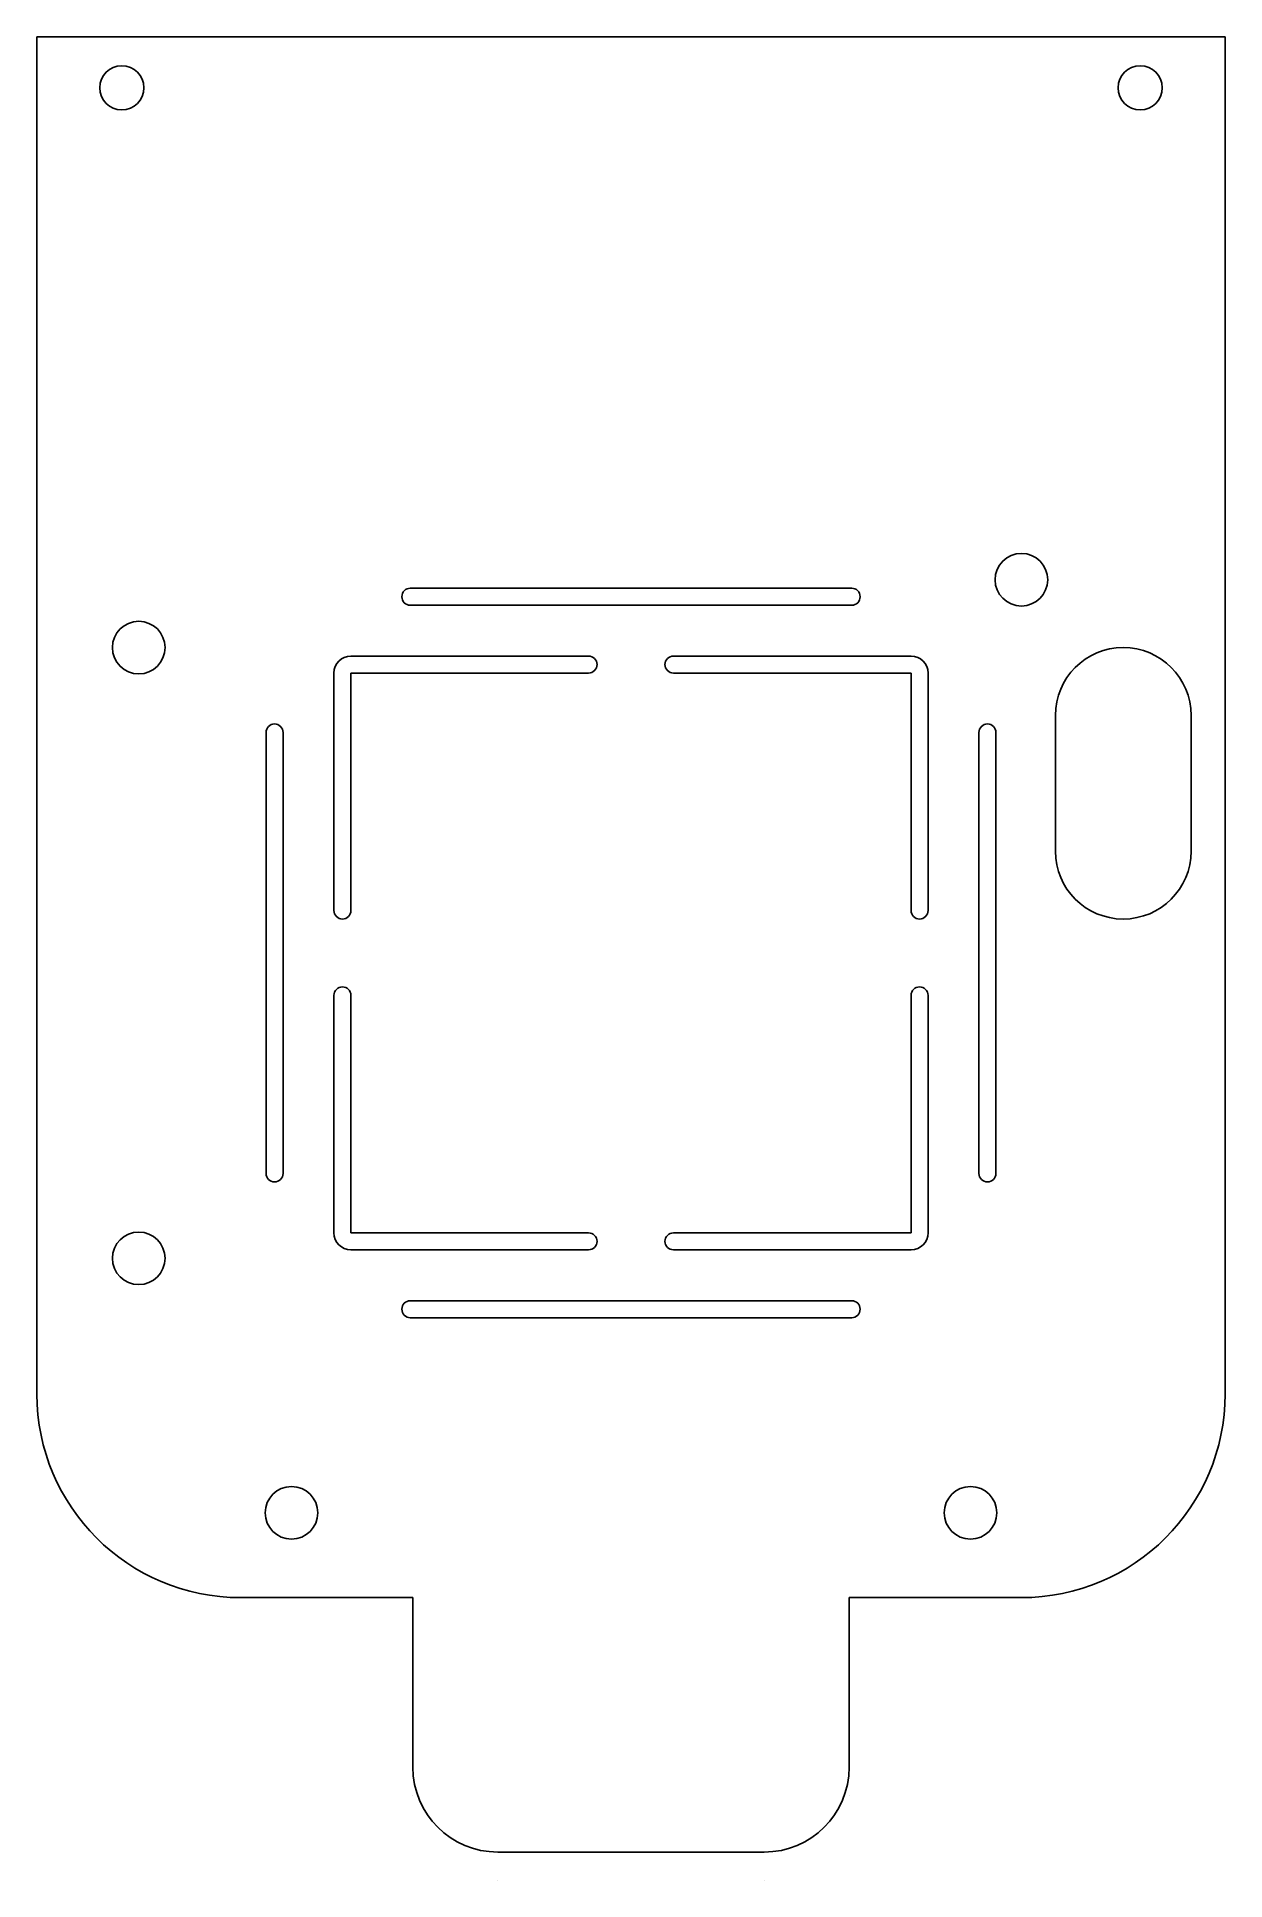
# Model space of a CAD drawing. Extents: x -35 to 35, y -17 to 92.
import ezdxf

# ---------------------------------------------------------------- set-up
doc = ezdxf.new("R2010")
doc.units = 0
doc.header["$MEASUREMENT"] = 0
doc.layers.get('0').update_dxf_attribs({"linetype": 'CONTINUOUS'})
doc.layers.add('BODY002', color=7, linetype='CONTINUOUS')

msp = doc.modelspace()

# ---------------------------------------------------------------- linework, layer by layer
for p, q in [((25, 52), (25, 44)), ((33, 52), (33, 44))]:
    msp.add_line(p, q)
for centre, start, end in [((29, 52), 0, 180), ((29, 44), 180, 0)]:
    msp.add_arc(centre, 4, start, end)
at = {"layer": 'BODY002'}
for p, q in [((-35, 92), (-35, 92, -1.6)), ((35, 92), (-35, 92)), ((35, 92, -1.6), (-35, 92, -1.6)), ((35, 92), (-35, 92)), ((-35, 92), (-35, 12)), ((35, 92, -1.6), (-35, 92, -1.6)), ((-35, 92, -1.6), (-35, 12, -1.6)), ((-35, 92), (-35, 92, -1.6)), ((-35, 92), (-35, 12)), ((-35, 92, -1.6), (-35, 12, -1.6)), ((35, 92), (35, 92, -1.6)), ((35, 12), (35, 92)), ((35, 12, -1.6), (35, 92, -1.6)), ((35, 92), (35, 92, -1.6)), ((35, 12), (35, 92)), ((35, 12, -1.6), (35, 92, -1.6)), ((21.45, 60), (21.45, 60, -1.6)), ((21.45, 60), (21.45, 60, -1.6)), ((13, 59.5), (-13, 59.5)), ((13, 59.5, -1.6), (-13, 59.5, -1.6)), ((-13, 59.5), (-13, 59.5, -1.6)), ((13, 59.5), (-13, 59.5)), ((13, 59.5, -1.6), (-13, 59.5, -1.6)), ((-13, 59.5), (-13, 59.5, -1.6)), ((13, 59.5), (13, 59.5, -1.6)), ((13, 59.5), (13, 59.5, -1.6)), ((13, 58.5), (-13, 58.5)), ((13, 58.5, -1.6), (-13, 58.5, -1.6)), ((-13, 58.5), (-13, 58.5, -1.6)), ((13, 58.5), (-13, 58.5)), ((13, 58.5, -1.6), (-13, 58.5, -1.6)), ((-13, 58.5), (-13, 58.5, -1.6)), ((13, 58.5), (13, 58.5, -1.6)), ((13, 58.5), (13, 58.5, -1.6)), ((-30.55, 56), (-30.55, 56, -1.6)), ((-30.55, 56), (-30.55, 56, -1.6)), ((-16.5, 55.5), (-2.5, 55.5)), ((-16.5, 55.5, -1.6), (-2.5, 55.5, -1.6)), ((-16.5, 55.5), (-16.5, 55.5, -1.6)), ((-16.5, 55.5), (-16.5, 55.5, -1.6)), ((-16.5, 55.5), (-2.5, 55.5)), ((-16.5, 55.5, -1.6), (-2.5, 55.5, -1.6)), ((-2.5, 55.5), (-2.5, 55.5, -1.6)), ((-2.5, 55.5), (-2.5, 55.5, -1.6)), ((16.5, 55.5), (2.5, 55.5)), ((16.5, 55.5, -1.6), (2.5, 55.5, -1.6)), ((2.5, 55.5), (2.5, 55.5, -1.6)), ((2.5, 55.5), (2.5, 55.5, -1.6)), ((16.5, 55.5), (2.5, 55.5)), ((16.5, 55.5, -1.6), (2.5, 55.5, -1.6)), ((16.5, 55.5), (16.5, 55.5, -1.6)), ((16.5, 55.5), (16.5, 55.5, -1.6)), ((-17.5, 54.5), (-17.5, 40.5)), ((-17.5, 54.5, -1.6), (-17.5, 40.5, -1.6)), ((-17.5, 54.5), (-17.5, 54.5, -1.6)), ((-17.5, 54.5), (-17.5, 54.5, -1.6)), ((-17.5, 54.5), (-17.5, 40.5)), ((-17.5, 54.5, -1.6), (-17.5, 40.5, -1.6)), ((-16.5, 40.5), (-16.5, 54.5)), ((-2.5, 54.5), (-16.5, 54.5)), ((-2.5, 54.5, -1.6), (-16.5, 54.5, -1.6)), ((-16.5, 40.5, -1.6), (-16.5, 54.5, -1.6)), ((-16.5, 54.5), (-16.5, 54.5, -1.6)), ((-16.5, 40.5), (-16.5, 54.5)), ((-16.5, 40.5, -1.6), (-16.5, 54.5, -1.6)), ((-16.5, 54.5), (-16.5, 54.5, -1.6)), ((-2.5, 54.5), (-16.5, 54.5)), ((-2.5, 54.5, -1.6), (-16.5, 54.5, -1.6)), ((-2.5, 54.5), (-2.5, 54.5, -1.6)), ((-2.5, 54.5), (-2.5, 54.5, -1.6)), ((2.5, 54.5), (16.5, 54.5)), ((2.5, 54.5, -1.6), (16.5, 54.5, -1.6)), ((2.5, 54.5), (2.5, 54.5, -1.6)), ((2.5, 54.5), (16.5, 54.5)), ((2.5, 54.5, -1.6), (16.5, 54.5, -1.6)), ((2.5, 54.5), (2.5, 54.5, -1.6)), ((16.5, 54.5), (16.5, 40.5)), ((16.5, 54.5, -1.6), (16.5, 40.5, -1.6)), ((16.5, 54.5), (16.5, 54.5, -1.6)), ((16.5, 54.5), (16.5, 54.5, -1.6)), ((16.5, 54.5), (16.5, 40.5)), ((16.5, 54.5, -1.6), (16.5, 40.5, -1.6)), ((17.5, 40.5), (17.5, 54.5)), ((17.5, 40.5, -1.6), (17.5, 54.5, -1.6)), ((17.5, 54.5), (17.5, 54.5, -1.6)), ((17.5, 54.5), (17.5, 54.5, -1.6)), ((17.5, 40.5), (17.5, 54.5)), ((17.5, 40.5, -1.6), (17.5, 54.5, -1.6)), ((-21.5, 25), (-21.5, 51)), ((-21.5, 25, -1.6), (-21.5, 51, -1.6)), ((-21.5, 51), (-21.5, 51, -1.6)), ((-21.5, 25), (-21.5, 51)), ((-21.5, 25, -1.6), (-21.5, 51, -1.6)), ((-21.5, 51), (-21.5, 51, -1.6)), ((-20.5, 25), (-20.5, 51)), ((-20.5, 25, -1.6), (-20.5, 51, -1.6)), ((-20.5, 51), (-20.5, 51, -1.6)), ((-20.5, 25), (-20.5, 51)), ((-20.5, 25, -1.6), (-20.5, 51, -1.6)), ((-20.5, 51), (-20.5, 51, -1.6)), ((20.5, 51), (20.5, 25)), ((20.5, 51, -1.6), (20.5, 25, -1.6)), ((20.5, 51), (20.5, 51, -1.6)), ((20.5, 51), (20.5, 51, -1.6)), ((20.5, 51), (20.5, 25)), ((20.5, 51, -1.6), (20.5, 25, -1.6)), ((21.5, 51), (21.5, 25)), ((21.5, 51, -1.6), (21.5, 25, -1.6)), ((21.5, 51), (21.5, 51, -1.6)), ((21.5, 51), (21.5, 51, -1.6)), ((21.5, 51), (21.5, 25)), ((21.5, 51, -1.6), (21.5, 25, -1.6)), ((-17.5, 40.5), (-17.5, 40.5, -1.6)), ((-17.5, 40.5), (-17.5, 40.5, -1.6)), ((-16.5, 40.5), (-16.5, 40.5, -1.6)), ((-16.5, 40.5), (-16.5, 40.5, -1.6)), ((16.5, 40.5), (16.5, 40.5, -1.6)), ((16.5, 40.5), (16.5, 40.5, -1.6)), ((17.5, 40.5), (17.5, 40.5, -1.6)), ((17.5, 40.5), (17.5, 40.5, -1.6)), ((-17.5, 35.5), (-17.5, 21.5)), ((-17.5, 35.5, -1.6), (-17.5, 21.5, -1.6)), ((-17.5, 35.5), (-17.5, 35.5, -1.6)), ((-17.5, 35.5), (-17.5, 35.5, -1.6)), ((-17.5, 35.5), (-17.5, 21.5)), ((-17.5, 35.5, -1.6), (-17.5, 21.5, -1.6)), ((-16.5, 21.5), (-16.5, 35.5)), ((-16.5, 21.5, -1.6), (-16.5, 35.5, -1.6)), ((-16.5, 35.5), (-16.5, 35.5, -1.6)), ((-16.5, 21.5), (-16.5, 35.5)), ((-16.5, 21.5, -1.6), (-16.5, 35.5, -1.6)), ((-16.5, 35.5), (-16.5, 35.5, -1.6)), ((16.5, 35.5), (16.5, 21.5)), ((16.5, 35.5, -1.6), (16.5, 21.5, -1.6)), ((16.5, 35.5), (16.5, 35.5, -1.6)), ((16.5, 35.5), (16.5, 35.5, -1.6)), ((16.5, 35.5), (16.5, 21.5)), ((16.5, 35.5, -1.6), (16.5, 21.5, -1.6)), ((17.5, 21.5), (17.5, 35.5)), ((17.5, 21.5, -1.6), (17.5, 35.5, -1.6)), ((17.5, 35.5), (17.5, 35.5, -1.6)), ((17.5, 21.5), (17.5, 35.5)), ((17.5, 21.5, -1.6), (17.5, 35.5, -1.6)), ((17.5, 35.5), (17.5, 35.5, -1.6)), ((-21.5, 25), (-21.5, 25, -1.6)), ((-21.5, 25), (-21.5, 25, -1.6)), ((-20.5, 25), (-20.5, 25, -1.6)), ((-20.5, 25), (-20.5, 25, -1.6)), ((20.5, 25), (20.5, 25, -1.6)), ((20.5, 25), (20.5, 25, -1.6)), ((21.5, 25), (21.5, 25, -1.6)), ((21.5, 25), (21.5, 25, -1.6)), ((-17.5, 21.5), (-17.5, 21.5, -1.6)), ((-17.5, 21.5), (-17.5, 21.5, -1.6)), ((-2.5, 21.5), (-16.5, 21.5)), ((-2.5, 21.5, -1.6), (-16.5, 21.5, -1.6)), ((-16.5, 21.5), (-16.5, 21.5, -1.6)), ((-2.5, 21.5), (-16.5, 21.5)), ((-2.5, 21.5, -1.6), (-16.5, 21.5, -1.6)), ((-16.5, 21.5), (-16.5, 21.5, -1.6)), ((-2.5, 21.5), (-2.5, 21.5, -1.6)), ((-2.5, 21.5), (-2.5, 21.5, -1.6)), ((2.5, 21.5), (16.5, 21.5)), ((2.5, 21.5, -1.6), (16.5, 21.5, -1.6)), ((2.5, 21.5), (2.5, 21.5, -1.6)), ((2.5, 21.5), (2.5, 21.5, -1.6)), ((2.5, 21.5), (16.5, 21.5)), ((2.5, 21.5, -1.6), (16.5, 21.5, -1.6)), ((16.5, 21.5), (16.5, 21.5, -1.6)), ((16.5, 21.5), (16.5, 21.5, -1.6)), ((17.5, 21.5), (17.5, 21.5, -1.6)), ((17.5, 21.5), (17.5, 21.5, -1.6)), ((-30.55, 20), (-30.55, 20, -1.6)), ((-30.55, 20), (-30.55, 20, -1.6)), ((-16.5, 20.5), (-2.5, 20.5)), ((-16.5, 20.5, -1.6), (-2.5, 20.5, -1.6)), ((-16.5, 20.5), (-16.5, 20.5, -1.6)), ((-16.5, 20.5), (-2.5, 20.5)), ((-16.5, 20.5, -1.6), (-2.5, 20.5, -1.6)), ((-16.5, 20.5), (-16.5, 20.5, -1.6)), ((-2.5, 20.5), (-2.5, 20.5, -1.6)), ((-2.5, 20.5), (-2.5, 20.5, -1.6)), ((16.5, 20.5), (2.5, 20.5)), ((16.5, 20.5, -1.6), (2.5, 20.5, -1.6)), ((2.5, 20.5), (2.5, 20.5, -1.6)), ((16.5, 20.5), (2.5, 20.5)), ((16.5, 20.5, -1.6), (2.5, 20.5, -1.6)), ((2.5, 20.5), (2.5, 20.5, -1.6)), ((16.5, 20.5), (16.5, 20.5, -1.6)), ((16.5, 20.5), (16.5, 20.5, -1.6)), ((-13, 17.5), (13, 17.5)), ((-13, 17.5, -1.6), (13, 17.5, -1.6)), ((-13, 17.5), (-13, 17.5, -1.6)), ((-13, 17.5), (-13, 17.5, -1.6)), ((-13, 17.5), (13, 17.5)), ((-13, 17.5, -1.6), (13, 17.5, -1.6)), ((13, 17.5), (13, 17.5, -1.6)), ((13, 17.5), (13, 17.5, -1.6)), ((-13, 16.5), (13, 16.5)), ((-13, 16.5, -1.6), (13, 16.5, -1.6)), ((-13, 16.5), (-13, 16.5, -1.6)), ((-13, 16.5), (-13, 16.5, -1.6)), ((-13, 16.5), (13, 16.5)), ((-13, 16.5, -1.6), (13, 16.5, -1.6)), ((13, 16.5), (13, 16.5, -1.6)), ((13, 16.5), (13, 16.5, -1.6)), ((-35, 12), (-35, 12, -1.6)), ((-35, 12), (-35, 12, -1.6)), ((35, 12), (35, 12, -1.6)), ((35, 12), (35, 12, -1.6)), ((-21.55, 5), (-21.55, 5, -1.6)), ((-21.55, 5), (-21.55, 5, -1.6)), ((18.45, 5), (18.45, 5, -1.6)), ((18.45, 5), (18.45, 5, -1.6)), ((-23, 0), (-12.85, 0)), ((-23, 0, -1.6), (-12.85, 0, -1.6)), ((-23, 0), (-12.85, 0)), ((-23, 0, -1.6), (-12.85, 0, -1.6)), ((-23, 0), (-23, 0, -1.6)), ((-23, 0), (-23, 0, -1.6)), ((-12.85, 0), (-12.85, 0, -1.6)), ((-12.85, 0), (-12.85, -10)), ((-12.85, 0), (-12.85, 0, -1.6)), ((12.85, 0), (23, 0)), ((12.85, 0, -1.6), (23, 0, -1.6)), ((12.85, 0), (23, 0)), ((12.85, 0, -1.6), (23, 0, -1.6)), ((12.85, 0), (12.85, 0, -1.6)), ((12.85, 0), (12.85, 0, -1.6)), ((12.85, 0, -1.6), (12.85, -10, -1.6)), ((23, 0), (23, 0, -1.6)), ((23, 0), (23, 0, -1.6)), ((-12.85, -11.65), (-12.85, -11.65, -1.6)), ((-12.85, -11.65), (-12.85, -11.65, -1.6)), ((12.85, -11.65), (12.85, -11.65, -1.6)), ((12.85, -11.65), (12.85, -11.65, -1.6)), ((-7.85, -15), (7.85, -15)), ((-7.85, -16.65), (-7.85, -16.65, -1.6)), ((-7.85, -16.65), (-7.85, -16.65, -1.6)), ((7.85, -16.65), (7.85, -16.65, -1.6)), ((7.85, -16.65), (7.85, -16.65, -1.6))]:
    msp.add_line(p, q, dxfattribs=at)
for centre, radius in [((-30, 89), 1.3), ((30, 89), 1.3), ((23, 60), 1.55), ((23, 60), 1.55), ((23, 60), 1.55), ((23, 60), 1.55), ((-29, 56), 1.55), ((-29, 56), 1.55), ((-29, 56), 1.55), ((-29, 56), 1.55), ((-29, 20), 1.55), ((-29, 20), 1.55), ((-29, 20), 1.55), ((-29, 20), 1.55), ((-20, 5), 1.55), ((-20, 5), 1.55), ((-20, 5), 1.55), ((-20, 5), 1.55), ((20, 5), 1.55), ((20, 5), 1.55), ((20, 5), 1.55), ((20, 5), 1.55)]:
    msp.add_circle(centre, radius, dxfattribs=at)
for centre, radius, start, end in [((-13, 59), 0.5, 90, 270), ((-13, 59, -1.6), 0.5, 90, 270), ((-13, 59), 0.5, 90, 270), ((-13, 59, -1.6), 0.5, 90, 270), ((13, 59), 0.5, 270, 90), ((13, 59, -1.6), 0.5, 270, 90), ((13, 59), 0.5, 270, 90), ((13, 59, -1.6), 0.5, 270, 90), ((-16.5, 54.5), 1, 90, 180), ((-16.5, 54.5, -1.6), 1, 90, 180), ((-16.5, 54.5), 1, 90, 180), ((-16.5, 54.5, -1.6), 1, 90, 180), ((-2.5, 55), 0.5, 270, 90), ((-2.5, 55, -1.6), 0.5, 270, 90), ((-2.5, 55), 0.5, 270, 90), ((-2.5, 55, -1.6), 0.5, 270, 90), ((2.5, 55), 0.5, 90, 270), ((2.5, 55, -1.6), 0.5, 90, 270), ((2.5, 55), 0.5, 90, 270), ((2.5, 55, -1.6), 0.5, 90, 270), ((16.5, 54.5), 1, 0, 90), ((16.5, 54.5, -1.6), 1, 0, 90), ((16.5, 54.5), 1, 0, 90), ((16.5, 54.5, -1.6), 1, 0, 90), ((-21, 51), 0.5, 0, 180), ((-21, 51, -1.6), 0.5, 0, 180), ((-21, 51), 0.5, 0, 180), ((-21, 51, -1.6), 0.5, 0, 180), ((21, 51), 0.5, 0, 180), ((21, 51, -1.6), 0.5, 0, 180), ((21, 51), 0.5, 0, 180), ((21, 51, -1.6), 0.5, 0, 180), ((-17, 40.5), 0.5, 180, 0), ((-17, 40.5, -1.6), 0.5, 180, 0), ((-17, 40.5), 0.5, 180, 0), ((-17, 40.5, -1.6), 0.5, 180, 0), ((17, 40.5), 0.5, 180, 0), ((17, 40.5, -1.6), 0.5, 180, 0), ((17, 40.5), 0.5, 180, 0), ((17, 40.5, -1.6), 0.5, 180, 0), ((-17, 35.5), 0.5, 0, 180), ((-17, 35.5, -1.6), 0.5, 0, 180), ((-17, 35.5), 0.5, 0, 180), ((-17, 35.5, -1.6), 0.5, 0, 180), ((17, 35.5), 0.5, 0, 180), ((17, 35.5, -1.6), 0.5, 0, 180), ((17, 35.5), 0.5, 0, 180), ((17, 35.5, -1.6), 0.5, 0, 180), ((-21, 25), 0.5, 180, 0), ((-21, 25, -1.6), 0.5, 180, 0), ((-21, 25), 0.5, 180, 0), ((-21, 25, -1.6), 0.5, 180, 0), ((21, 25), 0.5, 180, 0), ((21, 25, -1.6), 0.5, 180, 0), ((21, 25), 0.5, 180, 0), ((21, 25, -1.6), 0.5, 180, 0), ((-16.5, 21.5), 1, 180, 270), ((-16.5, 21.5, -1.6), 1, 180, 270), ((-16.5, 21.5), 1, 180, 270), ((-16.5, 21.5, -1.6), 1, 180, 270), ((-2.5, 21), 0.5, 270, 90), ((-2.5, 21, -1.6), 0.5, 270, 90), ((-2.5, 21), 0.5, 270, 90), ((-2.5, 21, -1.6), 0.5, 270, 90), ((2.5, 21), 0.5, 90, 270), ((2.5, 21, -1.6), 0.5, 90, 270), ((2.5, 21), 0.5, 90, 270), ((2.5, 21, -1.6), 0.5, 90, 270), ((16.5, 21.5), 1, 270, 0), ((16.5, 21.5, -1.6), 1, 270, 0), ((16.5, 21.5), 1, 270, 0), ((16.5, 21.5, -1.6), 1, 270, 0), ((-13, 17), 0.5, 90, 270), ((-13, 17, -1.6), 0.5, 90, 270), ((-13, 17), 0.5, 90, 270), ((-13, 17, -1.6), 0.5, 90, 270), ((13, 17), 0.5, 270, 90), ((13, 17, -1.6), 0.5, 270, 90), ((13, 17), 0.5, 270, 90), ((13, 17, -1.6), 0.5, 270, 90), ((-23, 12), 12, 180, 270), ((-23, 12, -1.6), 12, 180, 270), ((-23, 12), 12, 180, 270), ((-23, 12, -1.6), 12, 180, 270), ((23, 12), 12, 270, 0), ((23, 12, -1.6), 12, 270, 0), ((23, 12), 12, 270, 0), ((23, 12, -1.6), 12, 270, 0), ((-7.85, -10), 5, 180, 270), ((7.85, -10), 5, 270, 0)]:
    msp.add_arc(centre, radius, start, end, dxfattribs=at)

doc.saveas('drawing.dxf')
